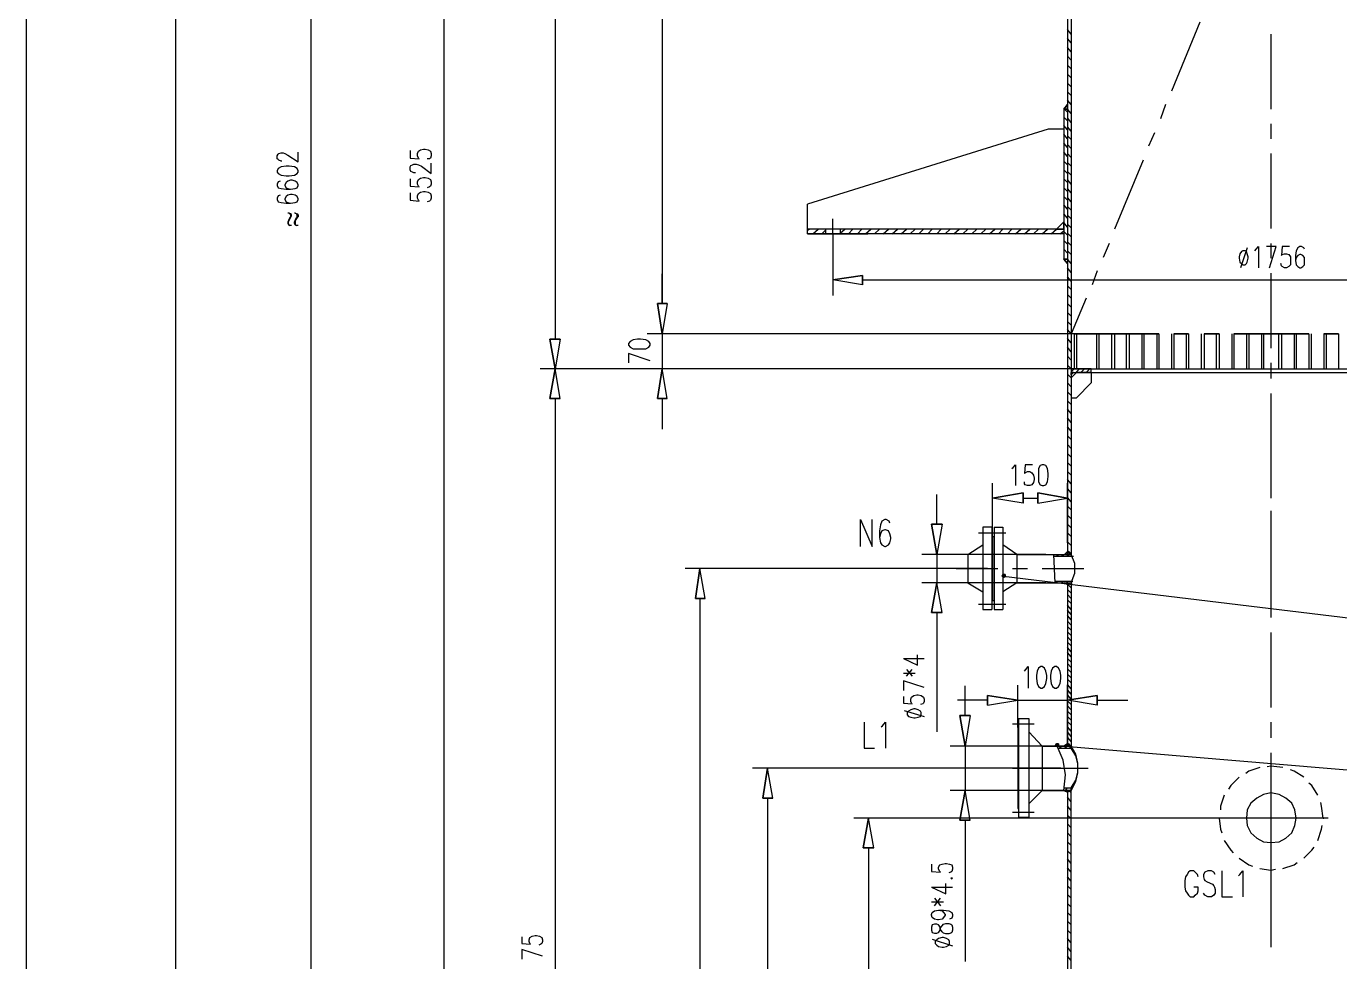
# Model space of a CAD drawing. Extents: x 13.06 to 16.25, y 9.33 to 13.85.
# Drawn here: x 13.056 to 14.235, y 11.393 to 12.233 of the extents above; entities that cross this region are included whole.
import ezdxf

# ---------------------------------------------------------------- set-up
doc = ezdxf.new("R2010")
doc.units = 0
doc.header["$MEASUREMENT"] = 0
doc.linetypes.add('AUSGEZOGEN', pattern=[0])
doc.layers.get('0').update_dxf_attribs({"linetype": 'AUSGEZOGEN'})

msp = doc.modelspace()

# ---------------------------------------------------------------- linework, layer by layer
for points in [[(13.056, 9.3307), (16.25, 9.3307), (16.25, 9.3307), (16.25, 13.8527), (16.25, 13.8527), (13.056, 13.8527), (13.056, 13.8527), (13.056, 9.3307), (13.056, 9.3307)], [(13.19, 9.384), (16.1967, 9.384), (16.1967, 9.384), (16.1967, 13.7993), (16.1967, 13.7993), (13.19, 13.7993), (13.19, 13.7993), (13.19, 9.384), (13.19, 9.384)], [(13.3113, 13.5907), (13.3113, 10.686)], [(13.994, 13.334), (13.994, 11.7587)], [(13.4307, 13.31), (13.4307, 10.888)], [(13.9907, 13.0287), (13.9907, 11.7587)], [(13.5307, 13.008), (13.5307, 11.952)], [(13.6267, 12.8013), (13.6267, 11.984)], [(13.994, 12.226), (13.9907, 12.23)], [(14.1093, 12.2367), (14.084, 12.1747)], [(13.994, 12.218), (13.9907, 12.222)], [(14.1733, 12.226), (14.1733, 12.1587)], [(13.994, 12.21), (13.9907, 12.214)], [(13.994, 12.2027), (13.9907, 12.206)], [(13.994, 12.1947), (13.9907, 12.198)], [(13.994, 12.1867), (13.9907, 12.19)], [(13.994, 12.1787), (13.9907, 12.182)], [(13.994, 12.1707), (13.9907, 12.174)], [(13.9873, 12.1587), (13.9873, 12.1407), (13.9873, 12.1407), (13.9733, 12.1407)], [(13.9907, 12.1627), (13.9873, 12.1587), (13.9907, 12.1627), (13.9873, 12.1587), (13.9907, 12.1587), (13.9907, 12.1627), (13.9907, 12.1587), (13.9907, 12.1627), (13.9907, 12.1627)], [(13.9873, 12.1587), (13.9907, 12.1627)], [(13.9873, 12.1587), (13.9907, 12.1587), (13.9873, 12.1587), (13.9907, 12.1587), (13.9873, 12.1587), (13.9873, 12.1587)], [(13.9873, 12.1587), (13.9907, 12.1587), (13.9907, 12.1587), (13.9907, 12.1407)], [(13.9907, 12.156), (13.988, 12.1587)], [(13.994, 12.1627), (13.9907, 12.1667)], [(13.994, 12.1547), (13.9907, 12.1587)], [(14.0787, 12.1627), (14.074, 12.15)], [(13.9907, 12.148), (13.9873, 12.1513)], [(13.9907, 12.14), (13.9873, 12.144)], [(13.994, 12.1467), (13.9907, 12.1507)], [(14.1733, 12.1453), (14.1733, 12.132)], [(13.9733, 12.1407), (13.7573, 12.0733)], [(13.9873, 12.1407), (13.9873, 12.0467)], [(13.9907, 12.132), (13.9873, 12.136)], [(13.994, 12.1387), (13.9907, 12.1427)], [(13.9907, 12.1407), (13.9907, 12.0507)], [(13.994, 12.1313), (13.9907, 12.1347)], [(14.0687, 12.1373), (14.0633, 12.1253)], [(13.4007, 12.1213), (13.4007, 12.1147), (13.4007, 12.1147), (13.4087, 12.114), (13.4087, 12.114), (13.408, 12.1147), (13.408, 12.1147), (13.4073, 12.1167), (13.4073, 12.1167), (13.4073, 12.1187), (13.4073, 12.1187), (13.408, 12.1207), (13.408, 12.1207), (13.41, 12.122), (13.41, 12.122), (13.4127, 12.1227), (13.4127, 12.1227), (13.414, 12.1227), (13.414, 12.1227), (13.4167, 12.122), (13.4167, 12.122), (13.4187, 12.1207), (13.4187, 12.1207), (13.4193, 12.1187), (13.4193, 12.1187), (13.4193, 12.1167), (13.4193, 12.1167), (13.4187, 12.1147), (13.4187, 12.1147), (13.418, 12.114), (13.418, 12.114), (13.416, 12.114)], [(13.9907, 12.124), (13.9873, 12.128)], [(13.994, 12.1233), (13.9907, 12.1267)], [(13.2853, 12.112), (13.2847, 12.112), (13.2847, 12.112), (13.2827, 12.1127), (13.2827, 12.1127), (13.282, 12.1133), (13.282, 12.1133), (13.2813, 12.114), (13.2813, 12.114), (13.2813, 12.1167), (13.2813, 12.1167), (13.282, 12.118), (13.282, 12.118), (13.2827, 12.1187), (13.2827, 12.1187), (13.2847, 12.1193), (13.2847, 12.1193), (13.2867, 12.1193), (13.2867, 12.1193), (13.288, 12.1187), (13.288, 12.1187), (13.2907, 12.1173), (13.2907, 12.1173), (13.3, 12.1113), (13.3, 12.1113), (13.3, 12.12)], [(13.4053, 12.1013), (13.404, 12.1013), (13.404, 12.1013), (13.4027, 12.102), (13.4027, 12.102), (13.4013, 12.1027), (13.4013, 12.1027), (13.4007, 12.104), (13.4007, 12.104), (13.4007, 12.1067), (13.4007, 12.1067), (13.4013, 12.108), (13.4013, 12.108), (13.4027, 12.1087), (13.4027, 12.1087), (13.404, 12.1093), (13.404, 12.1093), (13.406, 12.1093), (13.406, 12.1093), (13.408, 12.1087), (13.408, 12.1087), (13.4107, 12.1073), (13.4107, 12.1073), (13.4193, 12.1007), (13.4193, 12.1007), (13.4193, 12.11)], [(13.9907, 12.116), (13.9873, 12.12)], [(13.9907, 12.1087), (13.9873, 12.112)], [(13.994, 12.1153), (13.9907, 12.1187)], [(13.994, 12.1073), (13.9907, 12.1107)], [(14.0587, 12.1127), (14.0327, 12.0507)], [(14.1733, 12.1187), (14.1733, 12.0513)], [(13.2813, 12.102), (13.282, 12.1007), (13.282, 12.1007), (13.2847, 12.0993), (13.2847, 12.0993), (13.2893, 12.0987), (13.2893, 12.0987), (13.292, 12.0987), (13.292, 12.0987), (13.2967, 12.0993), (13.2967, 12.0993), (13.2993, 12.1007), (13.2993, 12.1007), (13.3, 12.102), (13.3, 12.102), (13.3, 12.1033), (13.3, 12.1033), (13.2993, 12.1053), (13.2993, 12.1053), (13.2967, 12.1067), (13.2967, 12.1067), (13.292, 12.1073), (13.292, 12.1073), (13.2893, 12.1073), (13.2893, 12.1073), (13.2847, 12.1067), (13.2847, 12.1067), (13.282, 12.1053), (13.282, 12.1053), (13.2813, 12.1033), (13.2813, 12.1033), (13.2813, 12.102), (13.2813, 12.102)], [(13.4007, 12.096), (13.4007, 12.0893), (13.4007, 12.0893), (13.4087, 12.0887), (13.4087, 12.0887), (13.408, 12.0893), (13.408, 12.0893), (13.4073, 12.0913), (13.4073, 12.0913), (13.4073, 12.0933), (13.4073, 12.0933), (13.408, 12.0953), (13.408, 12.0953), (13.41, 12.0967), (13.41, 12.0967), (13.4127, 12.0973), (13.4127, 12.0973), (13.414, 12.0973), (13.414, 12.0973), (13.4167, 12.0967), (13.4167, 12.0967), (13.4187, 12.0953), (13.4187, 12.0953), (13.4193, 12.0933), (13.4193, 12.0933), (13.4193, 12.0913), (13.4193, 12.0913), (13.4187, 12.0893), (13.4187, 12.0893), (13.418, 12.0887), (13.418, 12.0887), (13.416, 12.088)], [(13.9907, 12.1007), (13.9873, 12.104)], [(13.994, 12.0993), (13.9907, 12.1027)], [(13.284, 12.094), (13.282, 12.0933), (13.282, 12.0933), (13.2813, 12.0913), (13.2813, 12.0913), (13.2813, 12.09), (13.2813, 12.09), (13.282, 12.088), (13.282, 12.088), (13.2847, 12.0873), (13.2847, 12.0873), (13.2893, 12.0867), (13.2893, 12.0867), (13.2933, 12.0867), (13.2933, 12.0867), (13.2973, 12.0873), (13.2973, 12.0873), (13.2993, 12.088), (13.2993, 12.088), (13.3, 12.09), (13.3, 12.09), (13.3, 12.0907), (13.3, 12.0907), (13.2993, 12.0927), (13.2993, 12.0927), (13.2973, 12.094), (13.2973, 12.094), (13.2947, 12.0947), (13.2947, 12.0947), (13.2933, 12.0947), (13.2933, 12.0947), (13.2907, 12.094), (13.2907, 12.094), (13.2893, 12.0927), (13.2893, 12.0927), (13.288, 12.0907), (13.288, 12.0907), (13.288, 12.09), (13.288, 12.09), (13.2893, 12.088), (13.2893, 12.088), (13.2907, 12.0873), (13.2907, 12.0873), (13.2933, 12.0867)], [(13.9907, 12.0927), (13.9873, 12.096)], [(13.9907, 12.0847), (13.9873, 12.088)], [(13.994, 12.0913), (13.9907, 12.0953)], [(13.994, 12.0833), (13.9907, 12.0873)], [(13.284, 12.0813), (13.282, 12.0807), (13.282, 12.0807), (13.2813, 12.0787), (13.2813, 12.0787), (13.2813, 12.0773), (13.2813, 12.0773), (13.282, 12.0753), (13.282, 12.0753), (13.2847, 12.0747), (13.2847, 12.0747), (13.2893, 12.074), (13.2893, 12.074), (13.2933, 12.074), (13.2933, 12.074), (13.2973, 12.0747), (13.2973, 12.0747), (13.2993, 12.0753), (13.2993, 12.0753), (13.3, 12.0773), (13.3, 12.0773), (13.3, 12.078), (13.3, 12.078), (13.2993, 12.08), (13.2993, 12.08), (13.2973, 12.0813), (13.2973, 12.0813), (13.2947, 12.082), (13.2947, 12.082), (13.2933, 12.082), (13.2933, 12.082), (13.2907, 12.0813), (13.2907, 12.0813), (13.2893, 12.08), (13.2893, 12.08), (13.288, 12.078), (13.288, 12.078), (13.288, 12.0773), (13.288, 12.0773), (13.2893, 12.0753), (13.2893, 12.0753), (13.2907, 12.0747), (13.2907, 12.0747), (13.2933, 12.074)], [(13.4007, 12.0833), (13.4007, 12.0767), (13.4007, 12.0767), (13.4087, 12.076), (13.4087, 12.076), (13.408, 12.0767), (13.408, 12.0767), (13.4073, 12.0787), (13.4073, 12.0787), (13.4073, 12.0807), (13.4073, 12.0807), (13.408, 12.0827), (13.408, 12.0827), (13.41, 12.084), (13.41, 12.084), (13.4127, 12.0847), (13.4127, 12.0847), (13.414, 12.0847), (13.414, 12.0847), (13.4167, 12.084), (13.4167, 12.084), (13.4187, 12.0827), (13.4187, 12.0827), (13.4193, 12.0807), (13.4193, 12.0807), (13.4193, 12.0787), (13.4193, 12.0787), (13.4187, 12.0767), (13.4187, 12.0767), (13.418, 12.076), (13.418, 12.076), (13.416, 12.0753)], [(13.7573, 12.0467), (13.7573, 12.0733)], [(13.9907, 12.0767), (13.9873, 12.08)], [(13.994, 12.0753), (13.9907, 12.0793)], [(13.294, 12.054), (13.2927, 12.054), (13.2927, 12.054), (13.292, 12.0547), (13.292, 12.0547), (13.2913, 12.056), (13.2913, 12.056), (13.2913, 12.0573), (13.2913, 12.0573), (13.292, 12.0587), (13.292, 12.0587), (13.2933, 12.0613), (13.2933, 12.0613), (13.294, 12.0627), (13.294, 12.0627), (13.294, 12.064), (13.294, 12.064), (13.2933, 12.0647), (13.2933, 12.0647), (13.292, 12.0653), (13.292, 12.0653), (13.2907, 12.0653)], [(13.292, 12.0653), (13.2927, 12.0647), (13.2927, 12.0647), (13.2933, 12.0633), (13.2933, 12.0633), (13.2933, 12.062), (13.2933, 12.062), (13.2927, 12.0613), (13.2927, 12.0613), (13.2913, 12.0587), (13.2913, 12.0587), (13.2907, 12.0573), (13.2907, 12.0573), (13.2907, 12.056), (13.2907, 12.056), (13.2913, 12.0547), (13.2913, 12.0547), (13.2927, 12.054)], [(13.3, 12.054), (13.2987, 12.054), (13.2987, 12.054), (13.2973, 12.0547), (13.2973, 12.0547), (13.2967, 12.056), (13.2967, 12.056), (13.2967, 12.0573), (13.2967, 12.0573), (13.2973, 12.0587), (13.2973, 12.0587), (13.2987, 12.0613), (13.2987, 12.0613), (13.2993, 12.062), (13.2993, 12.062), (13.2993, 12.0633), (13.2993, 12.0633), (13.2987, 12.0647), (13.2987, 12.0647), (13.2973, 12.0653), (13.2973, 12.0653), (13.2967, 12.0653)], [(13.2973, 12.0653), (13.2993, 12.0647), (13.2993, 12.0647), (13.3, 12.0633), (13.3, 12.0633), (13.3, 12.062), (13.3, 12.062), (13.2993, 12.0613), (13.2993, 12.0613), (13.2973, 12.0587), (13.2973, 12.0587), (13.2973, 12.0547), (13.2973, 12.0547), (13.2987, 12.054)], [(13.9907, 12.0687), (13.9873, 12.0727)], [(13.9907, 12.0607), (13.9873, 12.0647)], [(13.994, 12.068), (13.9907, 12.0713)], [(13.994, 12.06), (13.9907, 12.0633)], [(13.7573, 12.05), (13.7587, 12.0507)], [(13.9873, 12.0507), (13.7573, 12.0507)], [(13.762, 12.0467), (13.7667, 12.0507)], [(13.77, 12.0467), (13.7733, 12.05)], [(13.7733, 12.0507), (13.7733, 12.0467)], [(13.78, 12.0467), (13.78, 12.06)], [(13.7867, 12.0473), (13.7907, 12.0507)], [(13.7867, 12.0507), (13.7867, 12.0467)], [(13.794, 12.0467), (13.798, 12.0507)], [(13.802, 12.0467), (13.806, 12.0507)], [(13.8093, 12.0467), (13.814, 12.0507)], [(13.8173, 12.0467), (13.822, 12.0507)], [(13.8253, 12.0467), (13.83, 12.0507)], [(13.8333, 12.0467), (13.838, 12.0507)], [(13.8413, 12.0467), (13.846, 12.0507)], [(13.8493, 12.0467), (13.854, 12.0507)], [(13.8573, 12.0467), (13.8613, 12.0507)], [(13.8653, 12.0467), (13.8693, 12.0507)], [(13.8733, 12.0467), (13.8773, 12.0507)], [(13.8807, 12.0467), (13.8853, 12.0507)], [(13.8887, 12.0467), (13.8933, 12.0507)], [(13.8967, 12.0467), (13.9013, 12.0507)], [(13.9047, 12.0467), (13.9093, 12.0507)], [(13.9127, 12.0467), (13.9173, 12.0507)], [(13.9207, 12.0467), (13.9253, 12.0507)], [(13.9287, 12.0467), (13.9327, 12.0507)], [(13.9367, 12.0467), (13.9407, 12.0507)], [(13.944, 12.0467), (13.9487, 12.0507)], [(13.952, 12.0467), (13.9567, 12.0507)], [(13.96, 12.0467), (13.9647, 12.0507)], [(13.968, 12.0467), (13.9727, 12.0507)], [(13.976, 12.0467), (13.9807, 12.0507)], [(13.9873, 12.0507), (13.9873, 12.0573), (13.9873, 12.0573), (13.9807, 12.0507), (13.9807, 12.0507), (13.9873, 12.0507), (13.9873, 12.0507)], [(13.9907, 12.0527), (13.9873, 12.0567)], [(13.994, 12.052), (13.9907, 12.0553)], [(13.9907, 12.0507), (13.9907, 12.0467)], [(13.9873, 12.0467), (13.7573, 12.0467)], [(13.7573, 12.0467), (13.8113, 12.0467)], [(13.78, 12.0467), (13.78, 11.9913)], [(13.984, 12.0467), (13.9873, 12.0493)], [(13.9907, 12.0453), (13.9873, 12.0487)], [(13.9873, 12.0467), (13.9873, 12.024), (13.9873, 12.024), (13.9907, 12.024)], [(13.9907, 12.0373), (13.9873, 12.0407)], [(13.994, 12.044), (13.9907, 12.0473)], [(13.9907, 12.0467), (13.9907, 12.024)], [(13.994, 12.036), (13.9907, 12.0393)], [(14.028, 12.038), (14.0227, 12.0253)], [(14.1733, 12.038), (14.1733, 12.0247)], [(13.9907, 12.0293), (13.9873, 12.0327)], [(13.994, 12.028), (13.9907, 12.0313)], [(14.148, 12.0313), (14.1467, 12.0307), (14.1467, 12.0307), (14.1453, 12.0287), (14.1453, 12.0287), (14.1447, 12.026), (14.1447, 12.026), (14.1447, 12.0247), (14.1447, 12.0247), (14.1453, 12.0213), (14.1453, 12.0213), (14.1467, 12.02), (14.1467, 12.02), (14.148, 12.0187), (14.148, 12.0187), (14.15, 12.0187), (14.15, 12.0187), (14.1513, 12.02), (14.1513, 12.02), (14.152, 12.0213), (14.152, 12.0213), (14.1527, 12.0247), (14.1527, 12.0247), (14.1527, 12.026), (14.1527, 12.026), (14.152, 12.0287), (14.152, 12.0287), (14.1513, 12.0307), (14.1513, 12.0307), (14.15, 12.0313), (14.15, 12.0313), (14.148, 12.0313), (14.148, 12.0313)], [(14.152, 12.034), (14.146, 12.016)], [(14.1587, 12.0313), (14.16, 12.0327), (14.16, 12.0327), (14.162, 12.0353), (14.162, 12.0353), (14.162, 12.016)], [(14.172, 12.016), (14.178, 12.0353), (14.178, 12.0353), (14.1693, 12.0353)], [(14.19, 12.0353), (14.1833, 12.0353), (14.1833, 12.0353), (14.1827, 12.0273), (14.1827, 12.0273), (14.1833, 12.028), (14.1833, 12.028), (14.1853, 12.0287), (14.1853, 12.0287), (14.1873, 12.0287), (14.1873, 12.0287), (14.1893, 12.028), (14.1893, 12.028), (14.1907, 12.026), (14.1907, 12.026), (14.1907, 12.0187), (14.1907, 12.0187), (14.1893, 12.0173), (14.1893, 12.0173), (14.1873, 12.016), (14.1873, 12.016), (14.1853, 12.016), (14.1853, 12.016), (14.1833, 12.0173), (14.1833, 12.0173), (14.1827, 12.018), (14.1827, 12.018), (14.182, 12.02)], [(14.2033, 12.0327), (14.2027, 12.034), (14.2027, 12.034), (14.2007, 12.0353), (14.2007, 12.0353), (14.1993, 12.0353), (14.1993, 12.0353), (14.1973, 12.034), (14.1973, 12.034), (14.196, 12.0313), (14.196, 12.0313), (14.1953, 12.0273), (14.1953, 12.0273), (14.1953, 12.0227), (14.1953, 12.0227), (14.196, 12.0187), (14.196, 12.0187), (14.1973, 12.0173), (14.1973, 12.0173), (14.1993, 12.016), (14.1993, 12.016), (14.2, 12.016), (14.2, 12.016), (14.202, 12.0173), (14.202, 12.0173), (14.2033, 12.0187), (14.2033, 12.0187), (14.2033, 12.0253), (14.2033, 12.0253), (14.202, 12.0273), (14.202, 12.0273), (14.2, 12.028), (14.2, 12.028), (14.1993, 12.028), (14.1993, 12.028), (14.1973, 12.0273), (14.1973, 12.0273), (14.196, 12.0253), (14.196, 12.0253), (14.1953, 12.0227)], [(13.988, 12.024), (13.9873, 12.0247)], [(13.9873, 12.024), (13.9907, 12.024), (13.9873, 12.024), (13.9907, 12.024), (13.9873, 12.024), (13.9873, 12.024)], [(13.9873, 12.024), (13.9907, 12.024), (13.9873, 12.024), (13.9907, 12.024), (13.9907, 12.02), (13.9873, 12.024), (13.9907, 12.02), (13.9873, 12.024), (13.9873, 12.024)], [(13.9873, 12.024), (13.9907, 12.02)], [(13.994, 12.02), (13.9907, 12.024)], [(13.994, 12.012), (13.9907, 12.016)], [(13.6267, 11.984), (13.6267, 12.0107)], [(13.8067, 12.0093), (13.8067, 12.0007), (13.8067, 12.0093), (13.8067, 12.0007), (13.78, 12.0053), (13.8067, 12.0093), (13.78, 12.0053), (13.8067, 12.0093), (13.8067, 12.0093)], [(13.8067, 12.0053), (14.54, 12.0053)], [(13.994, 12.004), (13.9907, 12.008)], [(14.0173, 12.0133), (14.0127, 12.0007)], [(14.1733, 12.0113), (14.1733, 11.944)], [(13.994, 11.9967), (13.9907, 12)], [(13.994, 11.9887), (13.9907, 11.992)], [(13.6227, 11.984), (13.6313, 11.984), (13.6227, 11.984), (13.6313, 11.984), (13.6267, 11.9567), (13.6227, 11.984), (13.6267, 11.9567), (13.6227, 11.984), (13.6227, 11.984)], [(13.6227, 11.984), (13.6313, 11.984), (13.6227, 11.984), (13.6313, 11.984), (13.6267, 11.9567), (13.6227, 11.984), (13.6267, 11.9567), (13.6227, 11.984), (13.6227, 11.984)], [(13.994, 11.9807), (13.9907, 11.984)], [(14.0073, 11.9887), (13.994, 11.9567)], [(13.994, 11.9727), (13.9907, 11.976)], [(13.994, 11.9647), (13.9907, 11.968)], [(14.0167, 11.9567), (13.6133, 11.9567)], [(13.632, 11.9567), (13.6133, 11.9567)], [(13.6267, 11.9567), (13.6267, 11.9253)], [(13.994, 11.9567), (13.9907, 11.9607)], [(14.0727, 11.9567), (13.994, 11.9567)], [(13.9967, 11.9567), (14.0727, 11.9567)], [(13.9967, 11.9567), (13.9967, 11.9253)], [(13.9987, 11.9567), (13.9987, 11.9253)], [(14.0167, 11.9567), (14.0167, 11.9253)], [(14.0187, 11.9567), (14.0187, 11.9253)], [(14.03, 11.9567), (14.03, 11.9253)], [(14.0327, 11.9567), (14.0327, 11.9253)], [(14.0433, 11.9567), (14.0433, 11.9253)], [(14.046, 11.9567), (14.046, 11.9253)], [(14.0573, 11.9567), (14.0573, 11.9253)], [(14.0593, 11.9567), (14.0593, 11.9253)], [(14.0707, 11.9567), (14.0707, 11.9253)], [(14.0727, 11.9567), (14.0727, 11.9253)], [(14.084, 11.9567), (14.084, 11.9253)], [(14.0993, 11.9567), (14.086, 11.9567)], [(14.086, 11.9567), (14.0993, 11.9567)], [(14.086, 11.9567), (14.086, 11.9253)], [(14.0973, 11.9567), (14.0973, 11.9253)], [(14.0993, 11.9567), (14.0993, 11.9253)], [(14.1107, 11.9567), (14.1107, 11.9253)], [(14.1267, 11.9567), (14.1133, 11.9567)], [(14.1133, 11.9567), (14.1267, 11.9567)], [(14.1133, 11.9567), (14.1133, 11.9253)], [(14.124, 11.9567), (14.124, 11.9253)], [(14.1267, 11.9567), (14.1267, 11.9253)], [(14.138, 11.9567), (14.138, 11.9253)], [(14.2073, 11.9567), (14.14, 11.9567)], [(14.14, 11.9567), (14.2073, 11.9567)], [(14.14, 11.9567), (14.14, 11.9253)], [(14.1513, 11.9567), (14.1513, 11.9253)], [(14.1533, 11.9567), (14.1533, 11.9253)], [(14.1647, 11.9567), (14.1647, 11.9253)], [(14.1667, 11.9567), (14.1667, 11.9253)], [(14.18, 11.9567), (14.18, 11.9253)], [(14.1827, 11.9567), (14.1827, 11.9253)], [(14.194, 11.9567), (14.194, 11.9253)], [(14.196, 11.9567), (14.196, 11.9253)], [(14.2073, 11.9567), (14.2073, 11.9253)], [(14.2093, 11.9567), (14.2093, 11.9253)], [(14.234, 11.9567), (14.2207, 11.9567)], [(14.2207, 11.9567), (14.234, 11.9567)], [(14.2207, 11.9567), (14.2207, 11.9253)], [(14.2227, 11.9567), (14.2227, 11.9253)], [(14.234, 11.9567), (14.234, 11.9253)], [(13.526, 11.952), (13.5353, 11.952), (13.526, 11.952), (13.5353, 11.952), (13.5307, 11.9253), (13.526, 11.952), (13.5307, 11.9253), (13.526, 11.952), (13.526, 11.952)], [(13.5967, 11.9467), (13.598, 11.9447), (13.598, 11.9447), (13.6007, 11.9433), (13.6007, 11.9433), (13.612, 11.9433), (13.612, 11.9433), (13.6147, 11.9447), (13.6147, 11.9447), (13.616, 11.9467), (13.616, 11.9467), (13.616, 11.948), (13.616, 11.948), (13.6147, 11.95), (13.6147, 11.95), (13.612, 11.9513), (13.612, 11.9513), (13.6073, 11.952), (13.6073, 11.952), (13.6047, 11.952), (13.6047, 11.952), (13.6007, 11.9513), (13.6007, 11.9513), (13.598, 11.95), (13.598, 11.95), (13.5967, 11.948), (13.5967, 11.948), (13.5967, 11.9467), (13.5967, 11.9467)], [(13.994, 11.9487), (13.9907, 11.9527)], [(13.994, 11.9407), (13.9907, 11.9447)], [(13.616, 11.9327), (13.5967, 11.9393), (13.5967, 11.9393), (13.5967, 11.9307)], [(13.994, 11.9333), (13.9907, 11.9367)], [(14.012, 11.9253), (13.5173, 11.9253)], [(13.5307, 11.9253), (13.5173, 11.9253)], [(13.526, 11.8987), (13.5353, 11.8987), (13.526, 11.8987), (13.5353, 11.8987), (13.5307, 11.9253), (13.526, 11.8987), (13.5307, 11.9253), (13.526, 11.8987), (13.526, 11.8987)], [(14.012, 11.9253), (13.6133, 11.9253)], [(13.6227, 11.8987), (13.6313, 11.8987), (13.6227, 11.8987), (13.6313, 11.8987), (13.6267, 11.9253), (13.6227, 11.8987), (13.6267, 11.9253), (13.6227, 11.8987), (13.6227, 11.8987)], [(13.994, 11.9253), (13.9907, 11.9287)], [(13.994, 11.9173), (13.9907, 11.9207)], [(13.994, 11.9253), (14.3527, 11.9253)], [(13.994, 11.9253), (13.994, 11.922)], [(13.994, 11.9227), (13.9967, 11.9253)], [(13.994, 11.922), (14.3527, 11.922)], [(13.994, 11.922), (13.994, 11.92), (13.994, 11.922), (13.994, 11.92), (13.996, 11.922), (13.994, 11.922), (13.996, 11.922), (13.994, 11.922), (13.994, 11.922)], [(13.994, 11.9173), (13.9987, 11.922)], [(13.998, 11.922), (14.0013, 11.9253)], [(14.012, 11.922), (13.9987, 11.922)], [(14.0027, 11.922), (14.006, 11.9253)], [(14.0073, 11.922), (14.0107, 11.9253)], [(14.012, 11.922), (14.012, 11.9253)], [(14.012, 11.922), (14.012, 11.9127)], [(14.012, 11.922), (14.0127, 11.922)], [(14.1733, 11.9307), (14.1733, 11.9167)], [(13.994, 11.9093), (13.9907, 11.9127)], [(13.994, 11.9173), (13.994, 11.8993), (13.994, 11.8993), (13.9987, 11.8993)], [(14.012, 11.9127), (13.9987, 11.8993)], [(13.5307, 11.8987), (13.5307, 10.888)], [(13.6267, 11.8987), (13.6267, 11.8713)], [(13.994, 11.9013), (13.9907, 11.9047)], [(13.994, 11.8933), (13.9907, 11.8967)], [(14.1733, 11.9033), (14.1733, 11.836)], [(13.994, 11.8853), (13.9907, 11.8893)], [(13.994, 11.8773), (13.9907, 11.8813)], [(13.994, 11.8693), (13.9907, 11.8733)], [(13.994, 11.862), (13.9907, 11.8653)], [(14.1733, 11.868), (14.1733, 11.8113)], [(13.994, 11.854), (13.9907, 11.8573)], [(13.994, 11.846), (13.9907, 11.8493)], [(13.9407, 11.836), (13.942, 11.8367), (13.942, 11.8367), (13.944, 11.8393), (13.944, 11.8393), (13.944, 11.8207)], [(13.9593, 11.8393), (13.9527, 11.8393), (13.9527, 11.8393), (13.952, 11.8313), (13.952, 11.8313), (13.9527, 11.832), (13.9527, 11.832), (13.9547, 11.8333), (13.9547, 11.8333), (13.9567, 11.8333), (13.9567, 11.8333), (13.9587, 11.832), (13.9587, 11.832), (13.96, 11.83), (13.96, 11.83), (13.9607, 11.8273), (13.9607, 11.8273), (13.9607, 11.826), (13.9607, 11.826), (13.96, 11.8233), (13.96, 11.8233), (13.9587, 11.8213), (13.9587, 11.8213), (13.9567, 11.8207), (13.9567, 11.8207), (13.9547, 11.8207), (13.9547, 11.8207), (13.9527, 11.8213), (13.9527, 11.8213), (13.952, 11.822), (13.952, 11.822), (13.952, 11.824)], [(13.968, 11.8393), (13.966, 11.8387), (13.966, 11.8387), (13.9647, 11.836), (13.9647, 11.836), (13.9647, 11.824), (13.9647, 11.824), (13.966, 11.8213), (13.966, 11.8213), (13.968, 11.8207), (13.968, 11.8207), (13.9693, 11.8207), (13.9693, 11.8207), (13.9713, 11.8213), (13.9713, 11.8213), (13.9727, 11.824), (13.9727, 11.824), (13.9733, 11.8287), (13.9733, 11.8287), (13.9733, 11.8313), (13.9733, 11.8313), (13.9727, 11.836), (13.9727, 11.836), (13.9713, 11.8387), (13.9713, 11.8387), (13.9693, 11.8393), (13.9693, 11.8393), (13.968, 11.8393), (13.968, 11.8393)], [(13.994, 11.838), (13.9907, 11.8413)], [(13.994, 11.83), (13.9907, 11.8333)], [(13.994, 11.822), (13.9907, 11.826)], [(13.9233, 11.756), (13.9233, 11.8227)], [(13.9507, 11.814), (13.9507, 11.8047), (13.9507, 11.814), (13.9507, 11.8047), (13.9233, 11.8093), (13.9507, 11.814), (13.9233, 11.8093), (13.9507, 11.814), (13.9507, 11.814)], [(13.964, 11.814), (13.964, 11.8047), (13.964, 11.814), (13.964, 11.8047), (13.9907, 11.8093), (13.964, 11.814), (13.9907, 11.8093), (13.964, 11.814), (13.964, 11.814)], [(13.9907, 11.7693), (13.9907, 11.8227)], [(13.994, 11.814), (13.9907, 11.818)], [(14.1733, 11.8227), (14.1733, 11.8093)], [(13.8733, 11.786), (13.8733, 11.8127)], [(13.9507, 11.8093), (13.964, 11.8093)], [(13.994, 11.806), (13.9907, 11.81)], [(13.994, 11.7987), (13.9907, 11.802)], [(13.8047, 11.766), (13.8047, 11.79), (13.8047, 11.79), (13.8153, 11.766), (13.8153, 11.766), (13.8153, 11.79)], [(13.8313, 11.7867), (13.8307, 11.7887), (13.8307, 11.7887), (13.828, 11.79), (13.828, 11.79), (13.8267, 11.79), (13.8267, 11.79), (13.824, 11.7887), (13.824, 11.7887), (13.8227, 11.7853), (13.8227, 11.7853), (13.822, 11.78), (13.822, 11.78), (13.822, 11.774), (13.822, 11.774), (13.8227, 11.7693), (13.8227, 11.7693), (13.824, 11.7673), (13.824, 11.7673), (13.8267, 11.766), (13.8267, 11.766), (13.8273, 11.766), (13.8273, 11.766), (13.83, 11.7673), (13.83, 11.7673), (13.8313, 11.7693), (13.8313, 11.7693), (13.832, 11.7727), (13.832, 11.7727), (13.832, 11.774), (13.832, 11.774), (13.8313, 11.7773), (13.8313, 11.7773), (13.83, 11.78), (13.83, 11.78), (13.8273, 11.7807), (13.8273, 11.7807), (13.8267, 11.7807), (13.8267, 11.7807), (13.824, 11.78), (13.824, 11.78), (13.8227, 11.7773), (13.8227, 11.7773), (13.822, 11.774)], [(13.994, 11.7907), (13.9907, 11.794)], [(14.1733, 11.798), (14.1733, 11.784)], [(14.1733, 11.796), (14.1733, 11.7287)], [(13.8687, 11.786), (13.878, 11.786), (13.8687, 11.786), (13.878, 11.786), (13.8733, 11.7587), (13.8687, 11.786), (13.8733, 11.7587), (13.8687, 11.786), (13.8687, 11.786)], [(13.9227, 11.7833), (13.9147, 11.7833)], [(13.9147, 11.7833), (13.9147, 11.7093)], [(13.9227, 11.7833), (13.9227, 11.7093)], [(13.9247, 11.7833), (13.9247, 11.7093)], [(13.9247, 11.7833), (13.9327, 11.7833)], [(13.9327, 11.7833), (13.9327, 11.7093)], [(13.994, 11.7827), (13.9907, 11.786)], [(13.9013, 11.7587), (13.9147, 11.7673)], [(13.9107, 11.778), (13.9353, 11.778)], [(13.9227, 11.7747), (13.9247, 11.7747)], [(13.9233, 11.7747), (13.9233, 11.7173)], [(13.9453, 11.7587), (13.9327, 11.7673)], [(13.994, 11.7747), (13.9907, 11.778)], [(13.994, 11.7667), (13.9907, 11.77)], [(14.1733, 11.7707), (14.1733, 11.714)], [(13.9713, 11.7587), (13.86, 11.7587)], [(13.8733, 11.7587), (13.8733, 11.7333)], [(13.9013, 11.7587), (13.9013, 11.7333), (13.9013, 11.7333), (13.9147, 11.7253)], [(13.9453, 11.7587), (13.9453, 11.7333), (13.9453, 11.7333), (13.9327, 11.7253)], [(13.9453, 11.7587), (13.994, 11.7587)], [(13.978, 11.7587), (13.9793, 11.7333)], [(13.978, 11.7573), (13.9953, 11.7573)], [(13.9807, 11.7573), (13.9827, 11.7587)], [(13.9853, 11.7573), (13.9873, 11.7587)], [(13.988, 11.7587), (13.9907, 11.7613), (13.9907, 11.7613), (13.994, 11.7587)], [(13.9907, 11.7613), (13.988, 11.7587), (13.9907, 11.7613), (13.988, 11.7587), (13.9907, 11.7587), (13.9907, 11.7613), (13.9907, 11.7587), (13.9907, 11.7613), (13.9907, 11.7613)], [(13.988, 11.7587), (13.9907, 11.7587), (13.988, 11.7587), (13.9907, 11.7587), (13.988, 11.7587), (13.988, 11.7587)], [(13.99, 11.7573), (13.992, 11.7587)], [(13.994, 11.7593), (13.9907, 11.762)], [(13.9907, 11.7613), (13.9907, 11.7587), (13.9907, 11.7613), (13.9907, 11.7587), (13.9907, 11.7613), (13.9907, 11.7613)], [(13.9907, 11.7613), (13.9907, 11.7587), (13.9907, 11.7613), (13.9907, 11.7587), (13.994, 11.7587), (13.9907, 11.7613), (13.994, 11.7587), (13.9907, 11.7613), (13.9907, 11.7613)], [(13.9907, 11.7587), (13.994, 11.7587), (13.9907, 11.7587), (13.994, 11.7587), (13.9907, 11.7587), (13.9907, 11.7587)], [(13.994, 11.7333), (13.9973, 11.742), (13.9973, 11.742), (13.9973, 11.7507), (13.9973, 11.7507), (13.994, 11.7587)], [(13.9953, 11.7573), (13.996, 11.7573)], [(13.9187, 11.746), (13.6473, 11.746)], [(13.6567, 11.7193), (13.6653, 11.7193), (13.6567, 11.7193), (13.6653, 11.7193), (13.6607, 11.746), (13.6567, 11.7193), (13.6607, 11.746), (13.6567, 11.7193), (13.6567, 11.7193)], [(13.8907, 11.746), (13.928, 11.746)], [(13.9413, 11.746), (13.9547, 11.746)], [(13.968, 11.746), (14.0053, 11.746)], [(13.9713, 11.7333), (13.86, 11.7333)], [(13.8687, 11.7067), (13.878, 11.7067), (13.8687, 11.7067), (13.878, 11.7067), (13.8733, 11.7333), (13.8687, 11.7067), (13.8733, 11.7333), (13.8687, 11.7067), (13.8687, 11.7067)], [(13.9327, 11.7407), (13.932, 11.7393), (13.9327, 11.7407), (13.932, 11.7393), (13.9333, 11.7393), (13.9327, 11.7407), (13.9333, 11.7393), (13.9327, 11.7407), (13.9327, 11.7407)], [(13.932, 11.7393), (13.9327, 11.7387), (13.932, 11.7393), (13.9327, 11.7387), (13.9333, 11.7393), (13.932, 11.7393), (13.9333, 11.7393), (13.932, 11.7393), (13.932, 11.7393)], [(13.9333, 11.7407), (13.9327, 11.7407), (13.9333, 11.7407), (13.9327, 11.7407), (13.9333, 11.7393), (13.9333, 11.7407), (13.9333, 11.7393), (13.9333, 11.7407), (13.9333, 11.7407)], [(13.9327, 11.7387), (13.9333, 11.738), (13.9327, 11.7387), (13.9333, 11.738), (13.9333, 11.7393), (13.9327, 11.7387), (13.9333, 11.7393), (13.9327, 11.7387), (13.9327, 11.7387)], [(13.9347, 11.7393), (13.9347, 11.7407), (13.9347, 11.7393), (13.9347, 11.7407), (13.9333, 11.7393), (13.9347, 11.7393), (13.9333, 11.7393), (13.9347, 11.7393), (13.9347, 11.7393)], [(13.9347, 11.7407), (13.9333, 11.7407), (13.9347, 11.7407), (13.9333, 11.7407), (13.9333, 11.7393), (13.9347, 11.7407), (13.9333, 11.7393), (13.9347, 11.7407), (13.9347, 11.7407)], [(13.9333, 11.7393), (13.934, 11.7393)], [(13.9333, 11.738), (13.9347, 11.7387), (13.9333, 11.738), (13.9347, 11.7387), (13.9333, 11.7393), (13.9333, 11.738), (13.9333, 11.7393), (13.9333, 11.738), (13.9333, 11.738)], [(13.9347, 11.7387), (13.9347, 11.7393), (13.9347, 11.7387), (13.9347, 11.7393), (13.9333, 11.7393), (13.9347, 11.7387), (13.9333, 11.7393), (13.9347, 11.7387), (13.9347, 11.7387)], [(13.934, 11.7393), (13.9333, 11.7393), (13.9333, 11.7393), (14.908, 11.6213), (14.908, 11.6213), (14.942, 11.6213)], [(13.9453, 11.7333), (13.994, 11.7333)], [(13.9793, 11.7347), (13.9953, 11.7347)], [(13.9807, 11.7333), (13.982, 11.7347)], [(13.9853, 11.7333), (13.9867, 11.7347)], [(13.994, 11.7333), (13.9907, 11.7313), (13.9907, 11.7313), (13.988, 11.7333)], [(13.99, 11.7333), (13.9913, 11.7347)], [(13.9907, 11.7333), (13.9907, 11.5867)], [(13.994, 11.7287), (13.9913, 11.7313)], [(13.994, 11.7333), (13.994, 11.5847)], [(13.994, 11.7333), (13.9947, 11.7333)], [(13.6607, 11.7193), (13.6607, 10.888)], [(13.994, 11.724), (13.9907, 11.7273)], [(13.994, 11.7193), (13.9907, 11.7227)], [(13.9107, 11.714), (13.9353, 11.714)], [(13.9147, 11.7093), (13.9227, 11.7093)], [(13.9227, 11.7173), (13.9247, 11.7173)], [(13.9247, 11.7093), (13.9327, 11.7093)], [(13.994, 11.7147), (13.9907, 11.718)], [(13.994, 11.7093), (13.9907, 11.7133)], [(13.994, 11.7047), (13.9907, 11.7087)], [(14.1733, 11.7153), (14.1733, 11.702)], [(13.8733, 11.7067), (13.8733, 11.5993)], [(13.994, 11.7), (13.9907, 11.704)], [(13.994, 11.6953), (13.9907, 11.6987)], [(13.994, 11.6907), (13.9907, 11.694)], [(13.994, 11.686), (13.9907, 11.6893)], [(13.994, 11.6813), (13.9907, 11.6847)], [(14.1733, 11.6887), (14.1733, 11.6213)], [(13.994, 11.6767), (13.9907, 11.68)], [(13.994, 11.6713), (13.9907, 11.6753)], [(13.8433, 11.6653), (13.856, 11.6593), (13.856, 11.6593), (13.856, 11.6687)], [(13.8433, 11.6653), (13.862, 11.6653)], [(13.994, 11.6667), (13.9907, 11.6707)], [(13.994, 11.662), (13.9907, 11.6653)], [(13.994, 11.6573), (13.9907, 11.6607)], [(13.8433, 11.652), (13.854, 11.652)], [(13.846, 11.6493), (13.8513, 11.6553)], [(13.846, 11.6553), (13.8513, 11.6493)], [(13.952, 11.654), (13.9533, 11.6553), (13.9533, 11.6553), (13.9553, 11.658), (13.9553, 11.658), (13.9553, 11.6387)], [(13.9667, 11.658), (13.9647, 11.6567), (13.9647, 11.6567), (13.9633, 11.654), (13.9633, 11.654), (13.9627, 11.65), (13.9627, 11.65), (13.9627, 11.6473), (13.9627, 11.6473), (13.9633, 11.6427), (13.9633, 11.6427), (13.9647, 11.64), (13.9647, 11.64), (13.9667, 11.6387), (13.9667, 11.6387), (13.968, 11.6387), (13.968, 11.6387), (13.97, 11.64), (13.97, 11.64), (13.9713, 11.6427), (13.9713, 11.6427), (13.972, 11.6473), (13.972, 11.6473), (13.972, 11.65), (13.972, 11.65), (13.9713, 11.654), (13.9713, 11.654), (13.97, 11.6567), (13.97, 11.6567), (13.968, 11.658), (13.968, 11.658), (13.9667, 11.658), (13.9667, 11.658)], [(13.9793, 11.658), (13.9773, 11.6567), (13.9773, 11.6567), (13.976, 11.654), (13.976, 11.654), (13.9753, 11.65), (13.9753, 11.65), (13.9753, 11.6473), (13.9753, 11.6473), (13.976, 11.6427), (13.976, 11.6427), (13.9773, 11.64), (13.9773, 11.64), (13.9793, 11.6387), (13.9793, 11.6387), (13.9807, 11.6387), (13.9807, 11.6387), (13.9827, 11.64), (13.9827, 11.64), (13.984, 11.6427), (13.984, 11.6427), (13.9847, 11.6473), (13.9847, 11.6473), (13.9847, 11.65), (13.9847, 11.65), (13.984, 11.654), (13.984, 11.654), (13.9827, 11.6567), (13.9827, 11.6567), (13.9807, 11.658), (13.9807, 11.658), (13.9793, 11.658), (13.9793, 11.658)], [(13.994, 11.6527), (13.9907, 11.656)], [(13.994, 11.648), (13.9907, 11.6513)], [(13.862, 11.6393), (13.8433, 11.6453), (13.8433, 11.6453), (13.8433, 11.6367)], [(13.8987, 11.614), (13.8987, 11.6407)], [(13.946, 11.6033), (13.946, 11.6413)], [(13.994, 11.6433), (13.9907, 11.6467)], [(13.994, 11.638), (13.9907, 11.642)], [(13.9907, 11.5887), (13.9907, 11.6413)], [(13.994, 11.6333), (13.9907, 11.6373)], [(13.8433, 11.6313), (13.8433, 11.6253), (13.8433, 11.6253), (13.8513, 11.6247), (13.8513, 11.6247), (13.8507, 11.6253), (13.8507, 11.6253), (13.85, 11.6267), (13.85, 11.6267), (13.85, 11.6287), (13.85, 11.6287), (13.8507, 11.6307), (13.8507, 11.6307), (13.8527, 11.632), (13.8527, 11.632), (13.8553, 11.6327), (13.8553, 11.6327), (13.8567, 11.6327), (13.8567, 11.6327), (13.8593, 11.632), (13.8593, 11.632), (13.8613, 11.6307), (13.8613, 11.6307), (13.862, 11.6287), (13.862, 11.6287), (13.862, 11.6267), (13.862, 11.6267), (13.8613, 11.6253), (13.8613, 11.6253), (13.8607, 11.6247), (13.8607, 11.6247), (13.8587, 11.624)], [(13.9187, 11.628), (13.892, 11.628)], [(13.9187, 11.632), (13.9187, 11.6233), (13.9187, 11.632), (13.9187, 11.6233), (13.946, 11.628), (13.9187, 11.632), (13.946, 11.628), (13.9187, 11.632), (13.9187, 11.632)], [(13.946, 11.628), (13.9907, 11.628)], [(13.994, 11.6287), (13.9907, 11.6327)], [(14.0173, 11.632), (14.0173, 11.6233), (14.0173, 11.632), (14.0173, 11.6233), (13.9907, 11.628), (14.0173, 11.632), (13.9907, 11.628), (14.0173, 11.632), (14.0173, 11.632)], [(13.994, 11.624), (13.9907, 11.6273)], [(14.0173, 11.628), (14.0447, 11.628)], [(13.844, 11.6187), (13.862, 11.6133)], [(13.8467, 11.6147), (13.848, 11.6133), (13.848, 11.6133), (13.85, 11.6127), (13.85, 11.6127), (13.8527, 11.612), (13.8527, 11.612), (13.854, 11.612), (13.854, 11.612), (13.8567, 11.6127), (13.8567, 11.6127), (13.8587, 11.6133), (13.8587, 11.6133), (13.8593, 11.6147), (13.8593, 11.6147), (13.8593, 11.6167), (13.8593, 11.6167), (13.8587, 11.618), (13.8587, 11.618), (13.8567, 11.6193), (13.8567, 11.6193), (13.854, 11.62), (13.854, 11.62), (13.8527, 11.62), (13.8527, 11.62), (13.85, 11.6193), (13.85, 11.6193), (13.848, 11.618), (13.848, 11.618), (13.8467, 11.6167), (13.8467, 11.6167), (13.8467, 11.6147), (13.8467, 11.6147)], [(13.894, 11.614), (13.9033, 11.614), (13.894, 11.614), (13.9033, 11.614), (13.8987, 11.5867), (13.894, 11.614), (13.8987, 11.5867), (13.894, 11.614), (13.894, 11.614)], [(13.994, 11.6193), (13.9907, 11.6227)], [(13.994, 11.6147), (13.9907, 11.618)], [(13.994, 11.61), (13.9907, 11.6133)], [(13.808, 11.608), (13.808, 11.5847), (13.808, 11.5847), (13.8173, 11.5847)], [(13.8233, 11.604), (13.8247, 11.6047), (13.8247, 11.6047), (13.8273, 11.608), (13.8273, 11.608), (13.8273, 11.5847)], [(13.9413, 11.6067), (13.9607, 11.6067)], [(13.946, 11.6033), (13.946, 11.5307)], [(13.946, 11.6033), (13.9467, 11.6033)], [(13.9467, 11.6113), (13.956, 11.6113)], [(13.9467, 11.6113), (13.9467, 11.5227)], [(13.956, 11.6113), (13.956, 11.5227)], [(13.994, 11.6053), (13.9907, 11.6087)], [(13.994, 11.6), (13.9907, 11.604)], [(14.1733, 11.608), (14.1733, 11.594)], [(13.968, 11.5867), (13.956, 11.5993)], [(13.994, 11.5953), (13.9907, 11.5993)], [(13.994, 11.5907), (13.9907, 11.5947)], [(13.9927, 11.5867), (13.8853, 11.5867)], [(13.8987, 11.5867), (13.8987, 11.5467)], [(13.968, 11.5867), (13.994, 11.5867)], [(13.968, 11.5867), (13.968, 11.5467)], [(13.9807, 11.5887), (13.98, 11.5873), (13.9807, 11.5887), (13.98, 11.5873), (13.9813, 11.5873), (13.9807, 11.5887), (13.9813, 11.5873), (13.9807, 11.5887), (13.9807, 11.5887)], [(13.98, 11.5873), (13.9807, 11.5867), (13.98, 11.5873), (13.9807, 11.5867), (13.9813, 11.5873), (13.98, 11.5873), (13.9813, 11.5873), (13.98, 11.5873), (13.98, 11.5873)], [(13.9813, 11.5887), (13.9807, 11.5887), (13.9813, 11.5887), (13.9807, 11.5887), (13.9813, 11.5873), (13.9813, 11.5887), (13.9813, 11.5873), (13.9813, 11.5887), (13.9813, 11.5887)], [(13.9807, 11.5867), (13.9813, 11.586), (13.9807, 11.5867), (13.9813, 11.586), (13.9813, 11.5873), (13.9807, 11.5867), (13.9813, 11.5873), (13.9807, 11.5867), (13.9807, 11.5867)], [(13.9827, 11.5873), (13.9827, 11.5887), (13.9827, 11.5873), (13.9827, 11.5887), (13.9813, 11.5873), (13.9827, 11.5873), (13.9813, 11.5873), (13.9827, 11.5873), (13.9827, 11.5873)], [(13.9827, 11.5887), (13.9813, 11.5887), (13.9827, 11.5887), (13.9813, 11.5887), (13.9813, 11.5873), (13.9827, 11.5887), (13.9813, 11.5873), (13.9827, 11.5887), (13.9827, 11.5887)], [(13.9813, 11.5873), (13.982, 11.5873)], [(13.9813, 11.586), (13.9827, 11.5867), (13.9813, 11.586), (13.9827, 11.5867), (13.9813, 11.5873), (13.9813, 11.586), (13.9813, 11.5873), (13.9813, 11.586), (13.9813, 11.586)], [(13.9827, 11.5867), (13.9827, 11.5873), (13.9827, 11.5867), (13.9827, 11.5873), (13.9813, 11.5873), (13.9827, 11.5867), (13.9813, 11.5873), (13.9827, 11.5867), (13.9827, 11.5867)], [(13.982, 11.5873), (13.9813, 11.5873), (13.9813, 11.5873), (14.908, 11.5093), (14.908, 11.5093), (14.942, 11.5093)], [(13.9873, 11.5467), (13.9887, 11.5607), (13.9887, 11.5607), (13.9867, 11.574), (13.9867, 11.574), (13.9813, 11.5867)], [(13.9827, 11.5847), (13.994, 11.5847)], [(13.9833, 11.5847), (13.9853, 11.5867)], [(13.994, 11.5867), (13.9907, 11.5887), (13.9907, 11.5887), (13.9873, 11.5867)], [(13.988, 11.5867), (13.9873, 11.5867), (13.988, 11.5867), (13.9873, 11.5867), (13.9907, 11.5867), (13.988, 11.5867), (13.9907, 11.5867), (13.988, 11.5867), (13.988, 11.5867)], [(13.9873, 11.5867), (13.9907, 11.5867), (13.9873, 11.5867), (13.9907, 11.5867), (13.9873, 11.5867), (13.9873, 11.5867)], [(13.9907, 11.5887), (13.988, 11.5873), (13.9907, 11.5887), (13.988, 11.5873), (13.9907, 11.5873), (13.9907, 11.5887), (13.9907, 11.5873), (13.9907, 11.5887), (13.9907, 11.5887)], [(13.988, 11.5873), (13.9907, 11.5873), (13.988, 11.5873), (13.9907, 11.5873), (13.988, 11.5873), (13.988, 11.5873)], [(13.988, 11.5873), (13.9907, 11.5873), (13.988, 11.5873), (13.9907, 11.5873), (13.988, 11.5873), (13.988, 11.5873)], [(13.988, 11.5873), (13.988, 11.5867), (13.988, 11.5873), (13.988, 11.5867), (13.9907, 11.5867), (13.988, 11.5873), (13.9907, 11.5867), (13.988, 11.5873), (13.988, 11.5873)], [(13.988, 11.5873), (13.9907, 11.5873), (13.988, 11.5873), (13.9907, 11.5873), (13.9907, 11.5867), (13.988, 11.5873), (13.9907, 11.5867), (13.988, 11.5873), (13.988, 11.5873)], [(13.988, 11.5847), (13.99, 11.5867)], [(13.988, 11.5867), (13.9907, 11.5867), (13.988, 11.5867), (13.9907, 11.5867), (13.988, 11.5867), (13.988, 11.5867)], [(13.9927, 11.588), (13.9907, 11.5893)], [(13.9907, 11.5887), (13.9907, 11.5873), (13.9907, 11.5887), (13.9907, 11.5873), (13.9907, 11.5887), (13.9907, 11.5887)], [(13.9907, 11.5887), (13.9907, 11.5873), (13.9907, 11.5887), (13.9907, 11.5873), (13.9933, 11.5873), (13.9907, 11.5887), (13.9933, 11.5873), (13.9907, 11.5887), (13.9907, 11.5887)], [(13.9907, 11.5873), (13.994, 11.5873), (13.9907, 11.5873), (13.994, 11.5873), (13.9907, 11.5873), (13.9907, 11.5873)], [(13.9907, 11.5873), (13.994, 11.5873), (13.9907, 11.5873), (13.994, 11.5873), (13.9907, 11.5873), (13.9907, 11.5873)], [(13.9907, 11.5873), (13.9907, 11.5867), (13.9907, 11.5873), (13.9907, 11.5867), (13.994, 11.5867), (13.9907, 11.5873), (13.994, 11.5867), (13.9907, 11.5873), (13.9907, 11.5873)], [(13.9907, 11.5873), (13.994, 11.5873), (13.9907, 11.5873), (13.994, 11.5873), (13.994, 11.5867), (13.9907, 11.5873), (13.994, 11.5867), (13.9907, 11.5873), (13.9907, 11.5873)], [(13.9907, 11.5867), (13.994, 11.5867), (13.9907, 11.5867), (13.994, 11.5867), (13.9907, 11.5867), (13.9907, 11.5867)], [(13.9907, 11.5867), (13.994, 11.5867), (13.9907, 11.5867), (13.994, 11.5867), (13.9907, 11.5867), (13.9907, 11.5867)], [(13.9907, 11.5867), (13.994, 11.5867), (13.9907, 11.5867), (13.994, 11.5867), (13.9907, 11.5867), (13.9907, 11.5867)], [(13.9927, 11.5847), (13.994, 11.586)], [(13.994, 11.5467), (13.998, 11.5547), (13.998, 11.5547), (14, 11.5627), (14, 11.5627), (14, 11.5713), (14, 11.5713), (13.998, 11.5793), (13.998, 11.5793), (13.994, 11.5867)], [(13.994, 10.85), (13.994, 11.5493), (13.994, 11.5493), (13.998, 11.556), (13.998, 11.556), (14, 11.5633), (14, 11.5633), (14, 11.5707), (14, 11.5707), (13.998, 11.578), (13.998, 11.578), (13.994, 11.5847)], [(14.1733, 11.5807), (14.1733, 11.5133)], [(13.9847, 11.5667), (13.708, 11.5667)], [(13.7173, 11.54), (13.726, 11.54), (13.7173, 11.54), (13.726, 11.54), (13.7213, 11.5667), (13.7173, 11.54), (13.7213, 11.5667), (13.7173, 11.54), (13.7173, 11.54)], [(13.9413, 11.5667), (14.0093, 11.5667)], [(14.1633, 11.5673), (14.1533, 11.564), (14.1533, 11.564), (14.1507, 11.562)], [(14.184, 11.5673), (14.1733, 11.5687), (14.1733, 11.5687), (14.17, 11.568)], [(14.1733, 11.5733), (14.1733, 11.4707)], [(14.1447, 11.5587), (14.1373, 11.5513), (14.1373, 11.5513), (14.1353, 11.548)], [(14.2027, 11.5587), (14.194, 11.564), (14.194, 11.564), (14.1907, 11.5653)], [(13.9927, 11.5467), (13.8853, 11.5467)], [(13.894, 11.52), (13.9033, 11.52), (13.894, 11.52), (13.9033, 11.52), (13.8987, 11.5467), (13.894, 11.52), (13.8987, 11.5467), (13.894, 11.52), (13.894, 11.52)], [(13.968, 11.5467), (13.956, 11.5347)], [(13.968, 11.5467), (13.994, 11.5467)], [(13.9873, 11.5493), (13.994, 11.5493)], [(13.994, 11.5467), (13.9907, 11.5453), (13.9907, 11.5453), (13.9873, 11.5467)], [(13.9873, 11.5467), (13.9907, 11.5467), (13.9873, 11.5467), (13.9907, 11.5467), (13.9873, 11.5467), (13.9873, 11.5467)], [(13.9873, 11.5467), (13.9907, 11.5453), (13.9873, 11.5467), (13.9907, 11.5453), (13.9873, 11.5467), (13.9873, 11.5467)], [(13.9873, 11.5467), (13.9907, 11.5467), (13.9873, 11.5467), (13.9907, 11.5467), (13.9907, 11.5453), (13.9873, 11.5467), (13.9907, 11.5453), (13.9873, 11.5467), (13.9873, 11.5467)], [(13.9887, 11.5467), (13.9907, 11.5493)], [(13.9907, 11.5467), (13.9907, 10.85)], [(13.9907, 11.5467), (13.994, 11.5467), (13.9907, 11.5467), (13.994, 11.5467), (13.9907, 11.5467), (13.9907, 11.5467)], [(13.9907, 11.5467), (13.994, 11.5467), (13.9907, 11.5467), (13.994, 11.5467), (13.9907, 11.5453), (13.9907, 11.5467), (13.9907, 11.5453), (13.9907, 11.5467), (13.9907, 11.5467)], [(13.994, 11.5447), (13.9927, 11.546)], [(13.9933, 11.5467), (13.994, 11.548)], [(14.1313, 11.5427), (14.128, 11.5327), (14.128, 11.5327), (14.128, 11.5293)], [(14.196, 11.522), (14.1947, 11.5293), (14.1947, 11.5293), (14.192, 11.5353), (14.192, 11.5353), (14.1867, 11.54), (14.1867, 11.54), (14.1807, 11.5433), (14.1807, 11.5433), (14.1733, 11.5447), (14.1733, 11.5447), (14.1667, 11.5433), (14.1667, 11.5433), (14.1607, 11.54), (14.1607, 11.54), (14.1553, 11.5353), (14.1553, 11.5353), (14.152, 11.5293), (14.152, 11.5293), (14.1513, 11.522), (14.1513, 11.522), (14.152, 11.5153), (14.152, 11.5153), (14.1553, 11.5087), (14.1553, 11.5087), (14.1607, 11.504), (14.1607, 11.504), (14.1667, 11.5007), (14.1667, 11.5007), (14.1733, 11.5), (14.1733, 11.5), (14.1807, 11.5007), (14.1807, 11.5007), (14.1867, 11.504), (14.1867, 11.504), (14.192, 11.5087), (14.192, 11.5087), (14.1947, 11.5153), (14.1947, 11.5153), (14.196, 11.522), (14.196, 11.522)], [(14.2153, 11.5427), (14.21, 11.5513), (14.21, 11.5513), (14.2073, 11.5533)], [(13.7213, 11.54), (13.7213, 10.888)], [(13.946, 11.5307), (13.9467, 11.5307)], [(13.994, 11.5367), (13.9907, 11.5407)], [(13.994, 11.5287), (13.9907, 11.5327)], [(14.22, 11.522), (14.2187, 11.5327), (14.2187, 11.5327), (14.218, 11.536)], [(14.122, 11.522), (13.7987, 11.522)], [(13.8073, 11.4953), (13.8167, 11.4953), (13.8073, 11.4953), (13.8167, 11.4953), (13.812, 11.522), (13.8073, 11.4953), (13.812, 11.522), (13.8073, 11.4953), (13.8073, 11.4953)], [(13.8987, 11.52), (13.8987, 11.3933)], [(13.9413, 11.5273), (13.9607, 11.5273)], [(13.9467, 11.5227), (13.956, 11.5227)], [(13.994, 11.5213), (13.9907, 11.5247)], [(14.2247, 11.522), (14.122, 11.522)], [(14.1267, 11.522), (14.128, 11.512), (14.128, 11.512), (14.1293, 11.5087)], [(14.22, 11.522), (14.2207, 11.522)], [(13.994, 11.5133), (13.9907, 11.5167)], [(13.994, 11.5053), (13.9907, 11.5087)], [(14.2153, 11.502), (14.2187, 11.512), (14.2187, 11.512), (14.2193, 11.5153)], [(13.812, 11.4953), (13.812, 10.888)], [(13.994, 11.4973), (13.9907, 11.5007)], [(14.1313, 11.502), (14.1373, 11.4933), (14.1373, 11.4933), (14.1393, 11.4907)], [(14.1733, 11.5), (14.1733, 11.4867)], [(14.2027, 11.486), (14.21, 11.4933), (14.21, 11.4933), (14.212, 11.496)], [(13.994, 11.4893), (13.9907, 11.4927)], [(13.994, 11.4813), (13.9907, 11.4853)], [(14.1447, 11.486), (14.1533, 11.48), (14.1533, 11.48), (14.1567, 11.4787)], [(13.8687, 11.4807), (13.8687, 11.474), (13.8687, 11.474), (13.8767, 11.4733), (13.8767, 11.4733), (13.876, 11.474), (13.876, 11.474), (13.8747, 11.476), (13.8747, 11.476), (13.8747, 11.478), (13.8747, 11.478), (13.876, 11.48), (13.876, 11.48), (13.878, 11.4807), (13.878, 11.4807), (13.8807, 11.4813), (13.8807, 11.4813), (13.882, 11.4813), (13.882, 11.4813), (13.8847, 11.4807), (13.8847, 11.4807), (13.8867, 11.48), (13.8867, 11.48), (13.8873, 11.478), (13.8873, 11.478), (13.8873, 11.476), (13.8873, 11.476), (13.8867, 11.474), (13.8867, 11.474), (13.886, 11.4733), (13.886, 11.4733), (13.884, 11.4727)], [(13.994, 11.4733), (13.9907, 11.4773)], [(14.108, 11.4693), (14.1073, 11.4713), (14.1073, 11.4713), (14.1053, 11.4733), (14.1053, 11.4733), (14.104, 11.4747), (14.104, 11.4747), (14.1007, 11.4747), (14.1007, 11.4747), (14.0993, 11.4733), (14.0993, 11.4733), (14.098, 11.4713), (14.098, 11.4713), (14.0967, 11.4693), (14.0967, 11.4693), (14.096, 11.466), (14.096, 11.466), (14.096, 11.46), (14.096, 11.46), (14.0967, 11.4567), (14.0967, 11.4567), (14.098, 11.4547), (14.098, 11.4547), (14.0993, 11.4527), (14.0993, 11.4527), (14.1007, 11.4513), (14.1007, 11.4513), (14.104, 11.4513), (14.104, 11.4513), (14.1053, 11.4527), (14.1053, 11.4527), (14.1073, 11.4547), (14.1073, 11.4547), (14.108, 11.4567), (14.108, 11.4567), (14.108, 11.46), (14.108, 11.46), (14.104, 11.46)], [(14.1233, 11.4713), (14.122, 11.4733), (14.122, 11.4733), (14.12, 11.4747), (14.12, 11.4747), (14.1167, 11.4747), (14.1167, 11.4747), (14.114, 11.4733), (14.114, 11.4733), (14.1127, 11.4713), (14.1127, 11.4713), (14.1127, 11.4693), (14.1127, 11.4693), (14.1133, 11.4667), (14.1133, 11.4667), (14.114, 11.466), (14.114, 11.466), (14.116, 11.4647), (14.116, 11.4647), (14.1207, 11.4627), (14.1207, 11.4627), (14.122, 11.4613), (14.122, 11.4613), (14.1227, 11.46), (14.1227, 11.46), (14.1233, 11.458), (14.1233, 11.458), (14.1233, 11.4547), (14.1233, 11.4547), (14.122, 11.4527), (14.122, 11.4527), (14.12, 11.4513), (14.12, 11.4513), (14.1167, 11.4513), (14.1167, 11.4513), (14.114, 11.4527), (14.114, 11.4527), (14.1127, 11.4547)], [(14.1293, 11.4747), (14.1293, 11.4513), (14.1293, 11.4513), (14.1387, 11.4513)], [(14.144, 11.47), (14.1453, 11.4713), (14.1453, 11.4713), (14.148, 11.4747), (14.148, 11.4747), (14.148, 11.4513)], [(14.1633, 11.4767), (14.1733, 11.4753), (14.1733, 11.4753), (14.1773, 11.476)], [(14.1733, 11.4733), (14.1733, 11.406)], [(14.184, 11.4767), (14.194, 11.48), (14.194, 11.48), (14.1967, 11.482)], [(13.8687, 11.46), (13.8813, 11.454), (13.8813, 11.454), (13.8813, 11.4633)], [(13.8687, 11.46), (13.8873, 11.46)], [(13.886, 11.468), (13.8867, 11.4673), (13.8867, 11.4673), (13.8873, 11.468), (13.8873, 11.468), (13.886, 11.468), (13.886, 11.468)], [(13.994, 11.4653), (13.9907, 11.4693)], [(13.994, 11.458), (13.9907, 11.4613)], [(13.8713, 11.4433), (13.8767, 11.45)], [(13.8713, 11.45), (13.8767, 11.4433)], [(13.994, 11.45), (13.9907, 11.4533)], [(13.8687, 11.4467), (13.8793, 11.4467)], [(13.8747, 11.4393), (13.878, 11.4387), (13.878, 11.4387), (13.8793, 11.4373), (13.8793, 11.4373), (13.8807, 11.4353), (13.8807, 11.4353), (13.8807, 11.4347), (13.8807, 11.4347), (13.8793, 11.4327), (13.8793, 11.4327), (13.878, 11.4313), (13.878, 11.4313), (13.8747, 11.4307), (13.8747, 11.4307), (13.874, 11.4307), (13.874, 11.4307), (13.8713, 11.4313), (13.8713, 11.4313), (13.8693, 11.4327), (13.8693, 11.4327), (13.8687, 11.4347), (13.8687, 11.4347), (13.8687, 11.4353), (13.8687, 11.4353), (13.8693, 11.4373), (13.8693, 11.4373), (13.8713, 11.4387), (13.8713, 11.4387), (13.8747, 11.4393), (13.8747, 11.4393), (13.8793, 11.4393), (13.8793, 11.4393), (13.884, 11.4387), (13.884, 11.4387), (13.8867, 11.4373), (13.8867, 11.4373), (13.8873, 11.4353), (13.8873, 11.4353), (13.8873, 11.434), (13.8873, 11.434), (13.8867, 11.432), (13.8867, 11.432), (13.8847, 11.4313)], [(13.994, 11.442), (13.9907, 11.4453)], [(13.994, 11.434), (13.9907, 11.4373)], [(13.8687, 11.4213), (13.8693, 11.4193), (13.8693, 11.4193), (13.8713, 11.4187), (13.8713, 11.4187), (13.8733, 11.4187), (13.8733, 11.4187), (13.8747, 11.4193), (13.8747, 11.4193), (13.876, 11.4207), (13.876, 11.4207), (13.8767, 11.4233), (13.8767, 11.4233), (13.878, 11.4253), (13.878, 11.4253), (13.8793, 11.4267), (13.8793, 11.4267), (13.8813, 11.4273), (13.8813, 11.4273), (13.884, 11.4273), (13.884, 11.4273), (13.886, 11.4267), (13.886, 11.4267), (13.8867, 11.426), (13.8867, 11.426), (13.8873, 11.424), (13.8873, 11.424), (13.8873, 11.4213), (13.8873, 11.4213), (13.8867, 11.4193), (13.8867, 11.4193), (13.886, 11.4187), (13.886, 11.4187), (13.884, 11.418), (13.884, 11.418), (13.8813, 11.418), (13.8813, 11.418), (13.8793, 11.4187), (13.8793, 11.4187), (13.878, 11.42), (13.878, 11.42), (13.8767, 11.422), (13.8767, 11.422), (13.876, 11.4247), (13.876, 11.4247), (13.8747, 11.426), (13.8747, 11.426), (13.8733, 11.4267), (13.8733, 11.4267), (13.8713, 11.4267), (13.8713, 11.4267), (13.8693, 11.426), (13.8693, 11.426), (13.8687, 11.424), (13.8687, 11.424), (13.8687, 11.4213), (13.8687, 11.4213)], [(13.994, 11.426), (13.9907, 11.4293)], [(13.5007, 11.4153), (13.5007, 11.4093), (13.5007, 11.4093), (13.5087, 11.4087), (13.5087, 11.4087), (13.508, 11.4093), (13.508, 11.4093), (13.5073, 11.4113), (13.5073, 11.4113), (13.5073, 11.4127), (13.5073, 11.4127), (13.508, 11.4147), (13.508, 11.4147), (13.51, 11.416), (13.51, 11.416), (13.5127, 11.4167), (13.5127, 11.4167), (13.514, 11.4167), (13.514, 11.4167), (13.5167, 11.416), (13.5167, 11.416), (13.5187, 11.4147), (13.5187, 11.4147), (13.5193, 11.4127), (13.5193, 11.4127), (13.5193, 11.4113), (13.5193, 11.4113), (13.5187, 11.4093), (13.5187, 11.4093), (13.518, 11.4087), (13.518, 11.4087), (13.516, 11.408)], [(13.8693, 11.4133), (13.8873, 11.4073)], [(13.872, 11.4093), (13.8733, 11.408), (13.8733, 11.408), (13.8747, 11.4067), (13.8747, 11.4067), (13.878, 11.406), (13.878, 11.406), (13.8793, 11.406), (13.8793, 11.406), (13.882, 11.4067), (13.882, 11.4067), (13.884, 11.408), (13.884, 11.408), (13.8847, 11.4093), (13.8847, 11.4093), (13.8847, 11.4113), (13.8847, 11.4113), (13.884, 11.4127), (13.884, 11.4127), (13.882, 11.414), (13.882, 11.414), (13.8793, 11.4147), (13.8793, 11.4147), (13.878, 11.4147), (13.878, 11.4147), (13.8747, 11.414), (13.8747, 11.414), (13.8733, 11.4127), (13.8733, 11.4127), (13.872, 11.4113), (13.872, 11.4113), (13.872, 11.4093), (13.872, 11.4093)], [(13.994, 11.418), (13.9907, 11.4213)], [(13.994, 11.41), (13.9907, 11.414)], [(13.5193, 11.398), (13.5007, 11.404), (13.5007, 11.404), (13.5007, 11.3953)], [(13.994, 11.402), (13.9907, 11.406)], [(13.994, 11.394), (13.9907, 11.398)]]:
    msp.add_lwpolyline(points)

doc.saveas('drawing.dxf')
